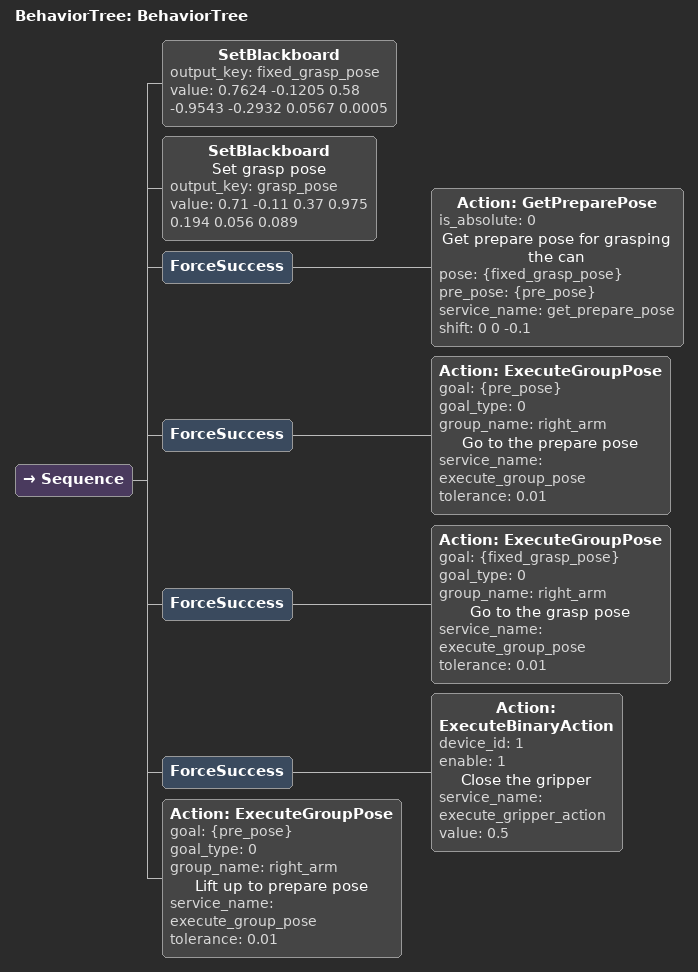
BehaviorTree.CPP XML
<?xml version="1.0"?>
<root main_tree_to_execute="BehaviorTree">
    <BehaviorTree ID="BehaviorTree">
        <Sequence>
            <SetBlackboard output_key="fixed_grasp_pose" value="0.7624 -0.1205 0.58 -0.9543 -0.2932 0.0567 0.0005"/>
            <SetBlackboard name="Set grasp pose" output_key="grasp_pose" value="0.71 -0.11 0.37 0.975 0.194 0.056 0.089"/>
            <ForceSuccess>
                <Action ID="GetPreparePose" is_absolute="0" name="Get prepare pose for grasping the can" pose="{fixed_grasp_pose}" pre_pose="{pre_pose}" service_name="get_prepare_pose" shift="0 0 -0.1"/>
            </ForceSuccess>
            <ForceSuccess>
                <Action ID="ExecuteGroupPose" goal="{pre_pose}" goal_type="0" group_name="right_arm" name="Go to the prepare pose" service_name="execute_group_pose" tolerance="0.01"/>
            </ForceSuccess>
            <ForceSuccess>
                <Action ID="ExecuteGroupPose" goal="{fixed_grasp_pose}" goal_type="0" group_name="right_arm" name="Go to the grasp pose" service_name="execute_group_pose" tolerance="0.01"/>
            </ForceSuccess>
            <ForceSuccess>
                <Action ID="ExecuteBinaryAction" device_id="1" enable="1" name="Close the gripper" service_name="execute_gripper_action" value="0.5"/>
            </ForceSuccess>
            <Action ID="ExecuteGroupPose" goal="{pre_pose}" goal_type="0" group_name="right_arm" name="Lift up to prepare pose" service_name="execute_group_pose" tolerance="0.01"/>
        </Sequence>
    </BehaviorTree>
</root>
